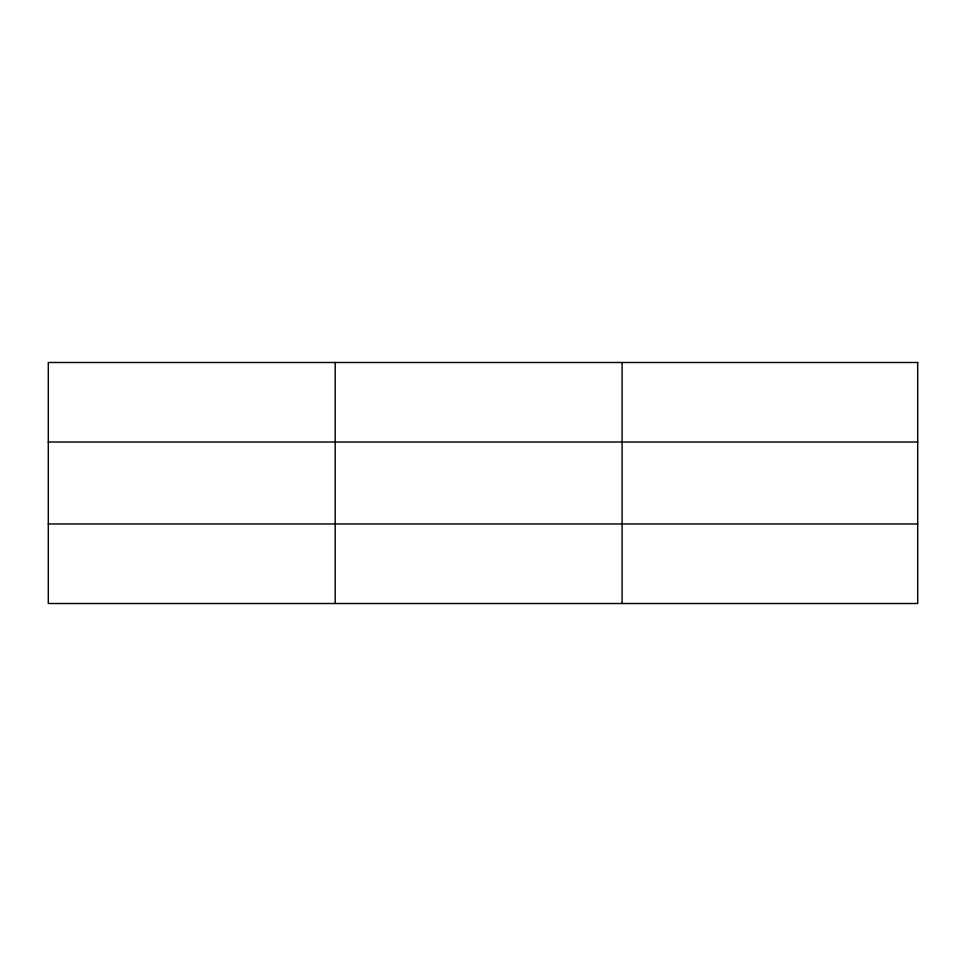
<?xml version="1.0" encoding="UTF-8"?>
<svg xmlns="http://www.w3.org/2000/svg" width="966" height="966" viewBox="0 0 966 966"><rect width="100%" height="100%" fill="white"/><g stroke="black" fill="none" stroke-linecap="round" stroke-linejoin="round"><path stroke-width="1.45" d="M335.202 362.491L335.202 603.509M622.104 362.491L622.104 603.509M48.3 442.03L917.7 442.03M48.3 523.97L917.7 523.97M917.7 362.491L917.7 603.509L48.3 603.509L48.3 362.491L917.7 362.491"/></g></svg>
